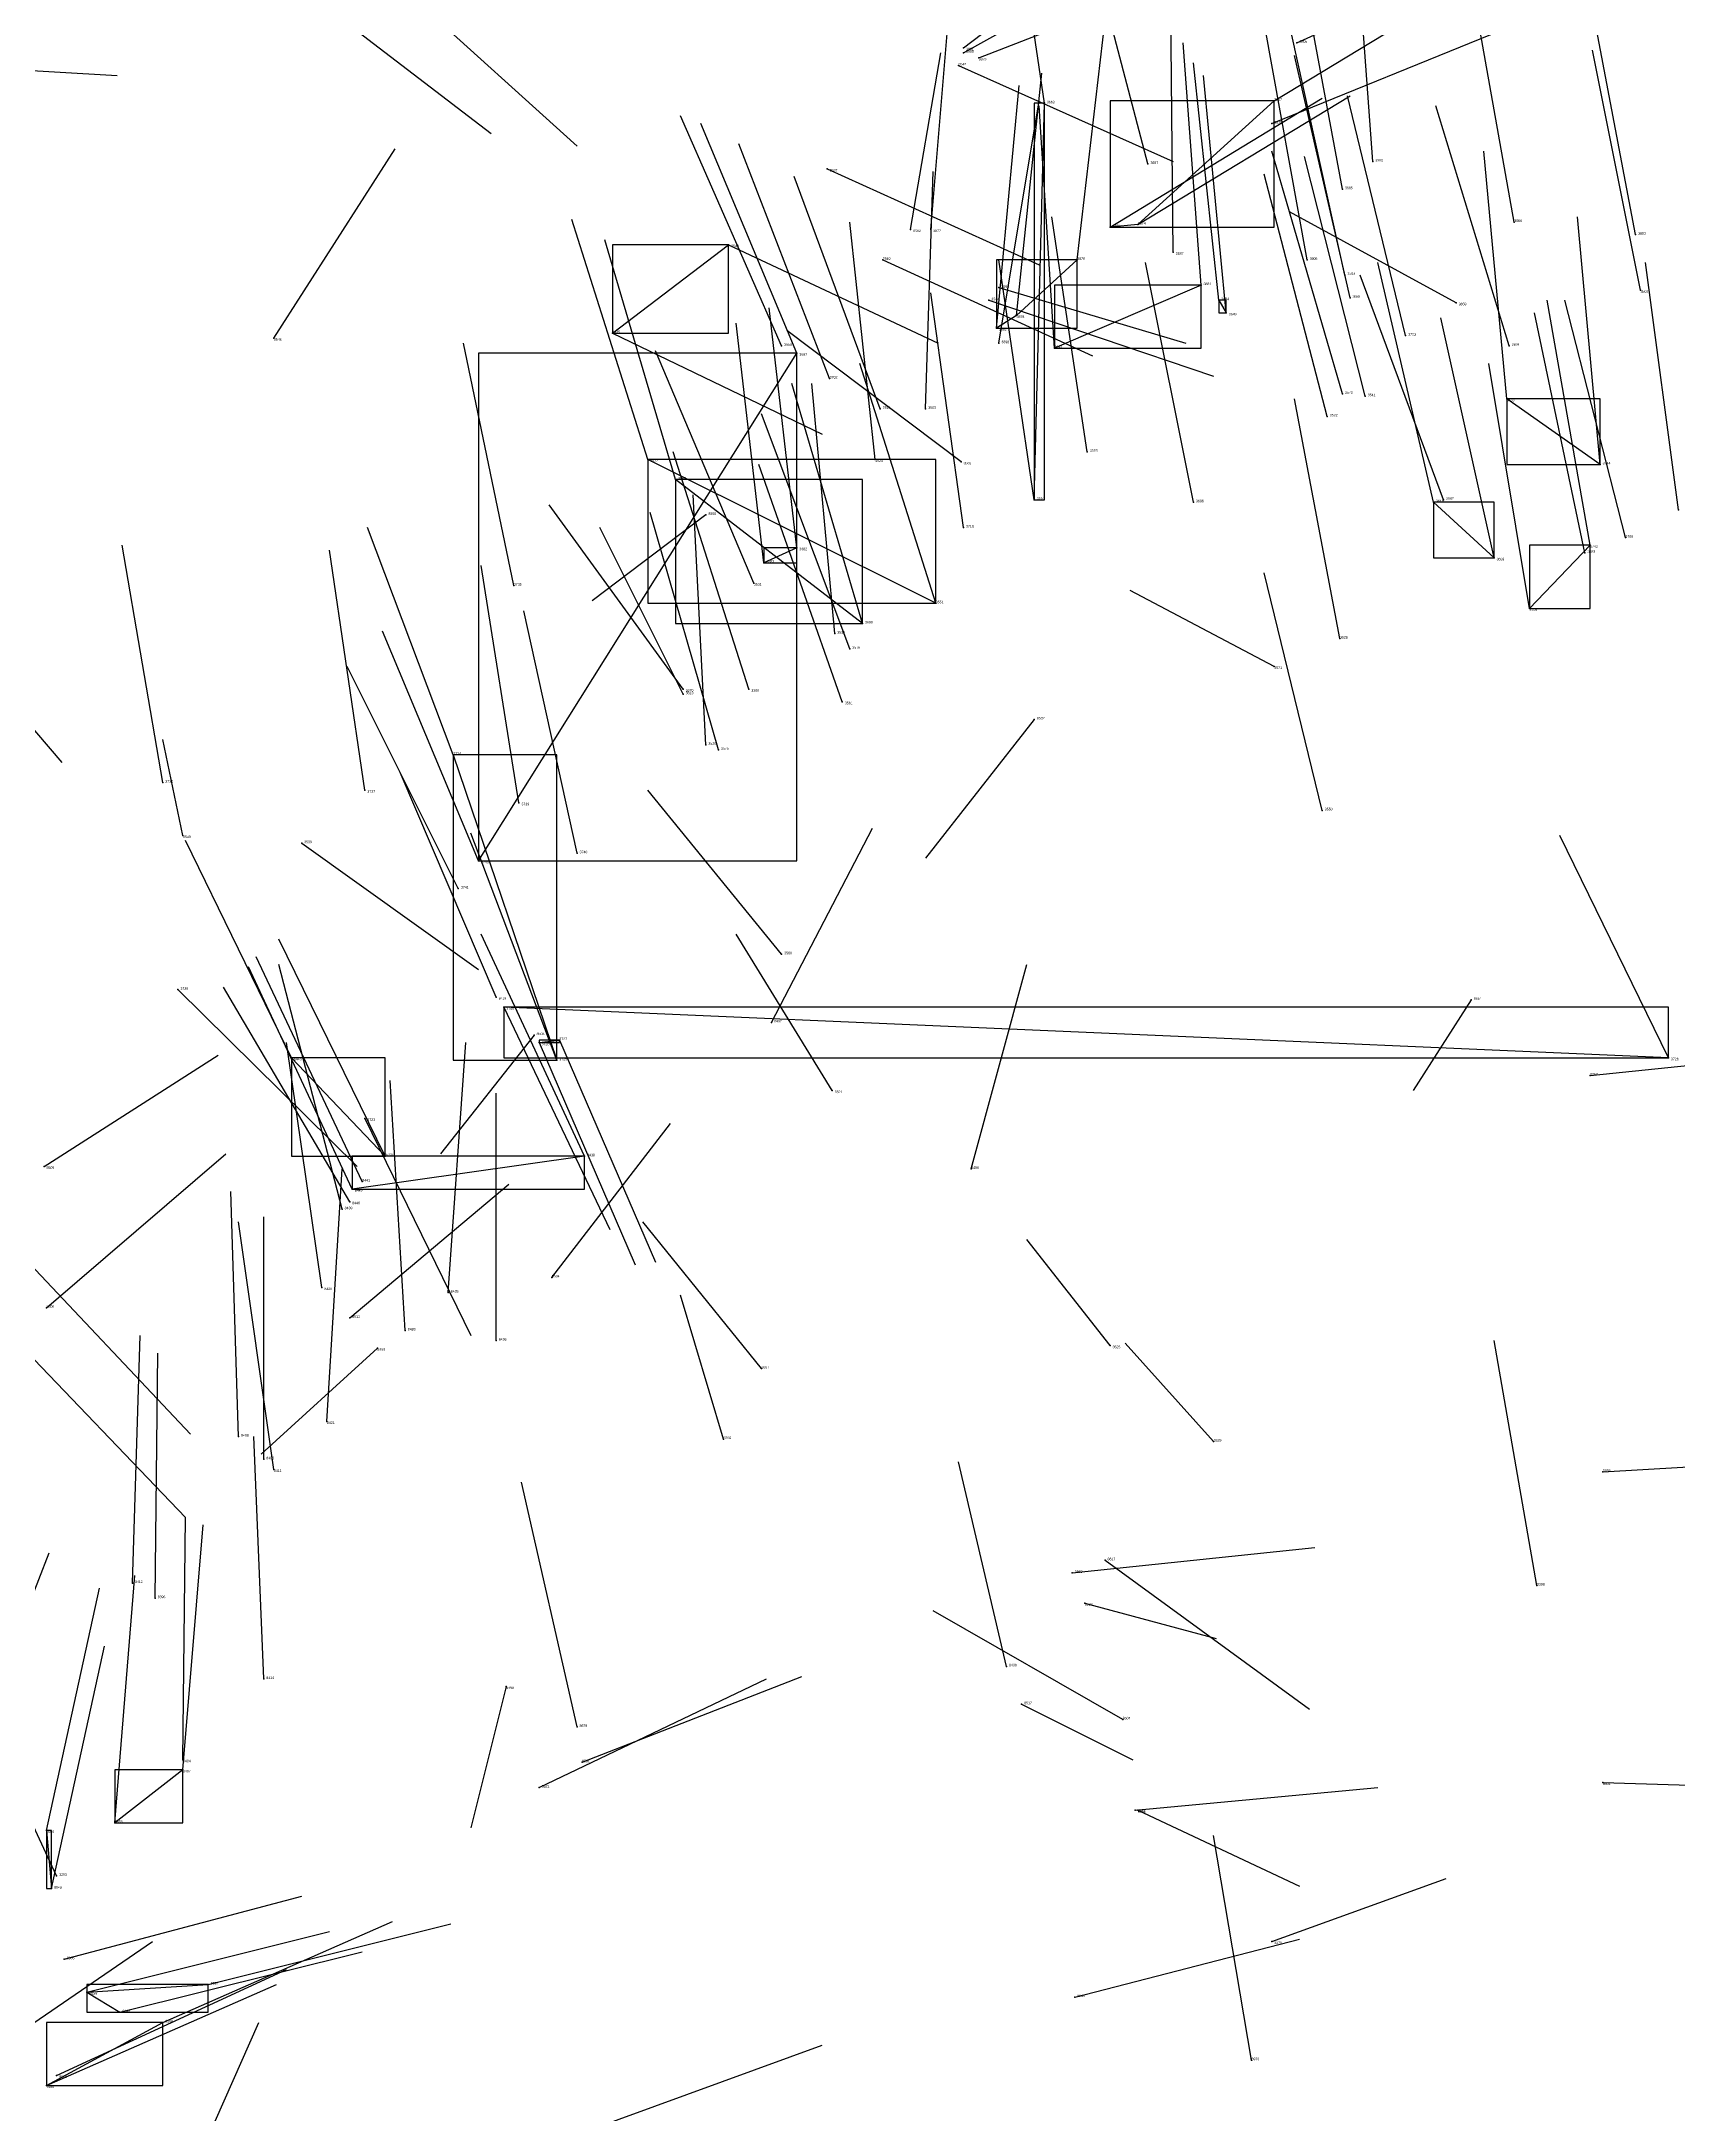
# Model space of a CAD drawing. Extents: x 59.1 to 70.8, y 600.3 to 605.1.
# Drawn here: x 64.321 to 64.969, y 602.573 to 603.394 of the extents above; entities that cross this region are included whole.
import ezdxf

# ---------------------------------------------------------------- set-up
doc = ezdxf.new("R2010")
doc.units = 0
for name, color, linetype in [('Clients', 3, 'CONTINUOUS'), ('Facilities', 3, 'CONTINUOUS'), ('Facilities_lines', 3, 'CONTINUOUS'), ('Min_max_boxes', 1, 'CONTINUOUS'), ('Normals', 1, 'CONTINUOUS'), ('Source_points', 5, 'CONTINUOUS'), ('Text', 3, 'CONTINUOUS')]:
    doc.layers.add(name, color=color, linetype=linetype)

msp = doc.modelspace()

# ---------------------------------------------------------------- linework, layer by layer
at = {"layer": 'Clients', "color": 5}
for p in [(64.809, 603.37, 457.182), (64.718, 603.369, 457.536), (64.593, 603.313, 455.195), (64.744, 603.32, 457.175), (64.731, 603.307, 457.231), (64.699, 603.28, 457.377), (64.79, 603.286, 457.533), (64.722, 603.272, 457.346), (64.62, 603.27, 457.641), (64.901, 603.252, 458.087), (64.561, 603.228, 457.874), (64.572, 603.22, 457.959), (64.896, 603.189, 457.996), (64.934, 603.194, 458.147), (64.607, 603.187, 457.674), (64.504, 603.011, 458.232), (64.526, 602.998, 458.434), (64.525, 602.99, 458.229), (64.457, 602.952, 458.472), (64.444, 602.939, 458.526), (64.35, 602.688, 459.786), (64.325, 602.662, 459.947), (64.387, 602.624, 460.126), (64.352, 602.613, 460.112), (64.369, 602.609, 460.254)]:
    msp.add_point(p, dxfattribs=at)
at = {"layer": 'Facilities', "color": 3}
for p in [(64.686, 603.391, 457.368), (64.686, 603.389, 457.291), (64.692, 603.387, 457.216), (64.818, 603.393, 456.958), (64.684, 603.384, 455.281), (64.808, 603.361, 457.143), (64.759, 603.345, 457.633), (64.848, 603.346, 457.353), (64.632, 603.343, 455.255), (64.836, 603.335, 457.636), (64.755, 603.321, 457.184), (64.904, 603.322, 457.42), (64.665, 603.319, 461.042), (64.673, 603.319, 457.435), (64.952, 603.317, 457.436), (64.654, 603.307, 455.306), (64.769, 603.31, 457.25), (64.822, 603.307, 457.442), (64.7, 603.296, 455.635), (64.78, 603.297, 457.392), (64.837, 603.301, 457.563), (64.696, 603.291, 455.437), (64.787, 603.291, 457.462), (64.839, 603.292, 457.9), (64.881, 603.29, 455.756), (64.954, 603.295, 457.479), (64.707, 603.285, 457.341), (64.413, 603.276, 462.526), (64.547, 603.278, 455.229), (64.614, 603.273, 457.714), (64.7, 603.274, 457.394), (64.861, 603.277, 457.867), (64.902, 603.273, 457.826), (64.633, 603.26, 457.802), (64.653, 603.248, 457.577), (64.671, 603.248, 457.505), (64.836, 603.254, 457.692), (64.845, 603.253, 457.595), (64.83, 603.245, 457.747), (64.735, 603.231, 457.509), (64.651, 603.228, 457.559), (64.685, 603.227, 455.682), (64.938, 603.226, 458.182), (64.584, 603.206, 463.169), (64.714, 603.212, 457.56), (64.777, 603.211, 457.999), (64.872, 603.211, 457.974), (64.876, 603.212, 457.861), (64.969, 603.208, 458.275), (64.686, 603.201, 457.657), (64.948, 603.197, 457.933), (64.62, 603.193, 457.667), (64.932, 603.191, 457.979), (64.508, 603.178, 458.061), (64.603, 603.179, 457.719), (64.675, 603.171, 457.667), (64.91, 603.169, 458.03), (64.635, 603.159, 457.734), (64.646, 603.163, 457.69), (64.835, 603.157, 457.538), (64.641, 603.153, 457.806), (64.809, 603.146, 455.804), (64.575, 603.137, 455.636), (64.575, 603.135, 455.712), (64.601, 603.137, 457.957), (64.638, 603.132, 457.774), (64.714, 603.125, 463.073), (64.584, 603.115, 457.745), (64.484, 603.111, 458.294), (64.589, 603.113, 457.974), (64.369, 603.1, 458.104), (64.449, 603.097, 458.073), (64.51, 603.092, 458.384), (64.828, 603.089, 457.569), (64.377, 603.079, 462.535), (64.424, 603.076, 455.082), (64.494, 603.069, 458.096), (64.533, 603.072, 458.014), (64.486, 603.058, 458.151), (64.614, 603.032, 455.61), (64.375, 603.018, 458.308), (64.501, 603.015, 458.527), (64.887, 603.014, 460.779), (64.516, 603, 463.167), (64.61, 603.005, 462.972), (64.518, 602.997, 458.444), (64.42, 602.991, 458.473), (64.934, 602.984, 456.255), (64.965, 602.991, 458.062), (64.634, 602.978, 455.696), (64.449, 602.967, 458.459), (64.536, 602.952, 458.544), (64.322, 602.948, 462.815), (64.689, 602.947, 462.945), (64.448, 602.942, 458.64), (64.44, 602.931, 458.806), (64.443, 602.934, 458.581), (64.523, 602.904, 462.814), (64.432, 602.9, 459.228), (64.482, 602.898, 458.813), (64.323, 602.892, 461.565), (64.443, 602.888, 462.81), (64.465, 602.883, 458.866), (64.501, 602.879, 458.789), (64.744, 602.877, 455.986), (64.454, 602.876, 463.045), (64.606, 602.868, 455.636), (64.434, 602.847, 459.083), (64.399, 602.841, 459.414), (64.591, 602.84, 456.02), (64.785, 602.839, 455.692), (64.409, 602.832, 459.498), (64.413, 602.828, 459.247), (64.939, 602.827, 456.088), (64.729, 602.787, 457.762), (64.742, 602.792, 461.904), (64.357, 602.783, 459.687), (64.913, 602.782, 459.587), (64.366, 602.777, 459.611), (64.734, 602.775, 462.565), (64.703, 602.75, 458.631), (64.409, 602.745, 459.461), (64.505, 602.742, 463.094), (64.709, 602.735, 462.537), (64.749, 602.729, 462.46), (64.533, 602.726, 460.564), (64.377, 602.713, 459.566), (64.377, 602.709, 459.847), (64.535, 602.712, 462.669), (64.518, 602.702, 462.804), (64.939, 602.704, 462.442), (64.754, 602.693, 461.952), (64.755, 602.693, 462.589), (64.323, 602.685, 459.933), (64.327, 602.667, 455.547), (64.808, 602.641, 457.716), (64.33, 602.634, 460.062), (64.339, 602.621, 460.131), (64.73, 602.619, 461.833), (64.8, 602.594, 458.813), (64.323, 602.584, 460.273), (64.327, 602.588, 460.33)]:
    msp.add_point(p, dxfattribs=at)
at = {"layer": 'Facilities_lines', "color": 3}
for p, q in [((64.755, 603.321, 457.184), (64.809, 603.37, 457.182)), ((64.714, 603.212, 457.56), (64.718, 603.369, 457.536)), ((64.755, 603.321, 457.184), (64.744, 603.32, 457.175)), ((64.547, 603.278, 455.229), (64.593, 603.313, 455.195)), ((64.707, 603.285, 457.341), (64.731, 603.307, 457.231)), ((64.78, 603.297, 457.392), (64.722, 603.272, 457.346)), ((64.787, 603.291, 457.462), (64.79, 603.286, 457.533)), ((64.707, 603.285, 457.341), (64.699, 603.28, 457.377)), ((64.494, 603.069, 458.096), (64.62, 603.27, 457.641)), ((64.938, 603.226, 458.182), (64.901, 603.252, 458.087)), ((64.675, 603.171, 457.667), (64.561, 603.228, 457.874)), ((64.646, 603.163, 457.69), (64.572, 603.22, 457.959)), ((64.872, 603.211, 457.974), (64.896, 603.189, 457.996)), ((64.62, 603.193, 457.667), (64.607, 603.187, 457.674)), ((64.91, 603.169, 458.03), (64.934, 603.194, 458.147)), ((64.484, 603.111, 458.294), (64.525, 602.99, 458.229)), ((64.965, 602.991, 458.062), (64.504, 603.011, 458.232)), ((64.518, 602.997, 458.444), (64.526, 602.998, 458.434)), ((64.42, 602.991, 458.473), (64.457, 602.952, 458.472)), ((64.536, 602.952, 458.544), (64.444, 602.939, 458.526)), ((64.377, 602.709, 459.847), (64.35, 602.688, 459.786)), ((64.323, 602.685, 459.933), (64.325, 602.662, 459.947)), ((64.339, 602.621, 460.131), (64.387, 602.624, 460.126)), ((64.339, 602.621, 460.131), (64.352, 602.613, 460.112)), ((64.323, 602.584, 460.273), (64.369, 602.609, 460.254))]:
    msp.add_line(p, q, dxfattribs=at)
at = {"layer": 'Min_max_boxes', "color": 1}
for p, q in [((64.809, 603.37, 457.175), (64.744, 603.37, 457.175)), ((64.744, 603.37, 457.175), (64.744, 603.32, 457.175)), ((64.809, 603.37, 457.184), (64.744, 603.37, 457.184)), ((64.744, 603.37, 457.184), (64.744, 603.32, 457.184)), ((64.744, 603.37, 457.175), (64.744, 603.37, 457.184)), ((64.809, 603.32, 457.175), (64.809, 603.37, 457.175)), ((64.809, 603.32, 457.184), (64.809, 603.37, 457.184)), ((64.809, 603.37, 457.175), (64.809, 603.37, 457.184)), ((64.718, 603.369, 457.536), (64.714, 603.369, 457.536)), ((64.714, 603.369, 457.536), (64.714, 603.212, 457.536)), ((64.718, 603.369, 457.56), (64.714, 603.369, 457.56)), ((64.714, 603.369, 457.56), (64.714, 603.212, 457.56)), ((64.714, 603.369, 457.536), (64.714, 603.369, 457.56)), ((64.718, 603.212, 457.536), (64.718, 603.369, 457.536)), ((64.718, 603.212, 457.56), (64.718, 603.369, 457.56)), ((64.718, 603.369, 457.536), (64.718, 603.369, 457.56)), ((64.593, 603.313, 455.195), (64.547, 603.313, 455.195)), ((64.547, 603.313, 455.195), (64.547, 603.278, 455.195)), ((64.593, 603.313, 455.229), (64.547, 603.313, 455.229)), ((64.547, 603.313, 455.229), (64.547, 603.278, 455.229)), ((64.547, 603.313, 455.195), (64.547, 603.313, 455.229)), ((64.593, 603.278, 455.195), (64.593, 603.313, 455.195)), ((64.593, 603.278, 455.229), (64.593, 603.313, 455.229)), ((64.593, 603.313, 455.195), (64.593, 603.313, 455.229)), ((64.744, 603.32, 457.175), (64.809, 603.32, 457.175)), ((64.744, 603.32, 457.184), (64.809, 603.32, 457.184)), ((64.744, 603.32, 457.175), (64.744, 603.32, 457.184)), ((64.809, 603.32, 457.175), (64.809, 603.32, 457.184)), ((64.731, 603.307, 457.231), (64.699, 603.307, 457.231)), ((64.699, 603.307, 457.231), (64.699, 603.28, 457.231)), ((64.731, 603.307, 457.377), (64.699, 603.307, 457.377)), ((64.699, 603.307, 457.377), (64.699, 603.28, 457.377)), ((64.699, 603.307, 457.231), (64.699, 603.307, 457.377)), ((64.731, 603.28, 457.231), (64.731, 603.307, 457.231)), ((64.731, 603.28, 457.377), (64.731, 603.307, 457.377)), ((64.731, 603.307, 457.231), (64.731, 603.307, 457.377)), ((64.78, 603.297, 457.346), (64.722, 603.297, 457.346)), ((64.722, 603.297, 457.346), (64.722, 603.272, 457.346)), ((64.78, 603.297, 457.392), (64.722, 603.297, 457.392)), ((64.722, 603.297, 457.392), (64.722, 603.272, 457.392)), ((64.722, 603.297, 457.346), (64.722, 603.297, 457.392)), ((64.78, 603.272, 457.346), (64.78, 603.297, 457.346)), ((64.78, 603.272, 457.392), (64.78, 603.297, 457.392)), ((64.78, 603.297, 457.346), (64.78, 603.297, 457.392)), ((64.79, 603.291, 457.462), (64.787, 603.291, 457.462)), ((64.787, 603.291, 457.462), (64.787, 603.286, 457.462)), ((64.79, 603.291, 457.533), (64.787, 603.291, 457.533)), ((64.787, 603.291, 457.533), (64.787, 603.286, 457.533)), ((64.787, 603.291, 457.462), (64.787, 603.291, 457.533)), ((64.79, 603.286, 457.462), (64.79, 603.291, 457.462)), ((64.79, 603.286, 457.533), (64.79, 603.291, 457.533)), ((64.79, 603.291, 457.462), (64.79, 603.291, 457.533)), ((64.699, 603.28, 457.231), (64.731, 603.28, 457.231)), ((64.699, 603.28, 457.377), (64.731, 603.28, 457.377)), ((64.699, 603.28, 457.231), (64.699, 603.28, 457.377)), ((64.731, 603.28, 457.231), (64.731, 603.28, 457.377)), ((64.787, 603.286, 457.462), (64.79, 603.286, 457.462)), ((64.787, 603.286, 457.533), (64.79, 603.286, 457.533)), ((64.787, 603.286, 457.462), (64.787, 603.286, 457.533)), ((64.79, 603.286, 457.462), (64.79, 603.286, 457.533)), ((64.547, 603.278, 455.195), (64.593, 603.278, 455.195)), ((64.547, 603.278, 455.229), (64.593, 603.278, 455.229)), ((64.547, 603.278, 455.195), (64.547, 603.278, 455.229)), ((64.593, 603.278, 455.195), (64.593, 603.278, 455.229)), ((64.722, 603.272, 457.346), (64.78, 603.272, 457.346)), ((64.722, 603.272, 457.392), (64.78, 603.272, 457.392)), ((64.722, 603.272, 457.346), (64.722, 603.272, 457.392)), ((64.78, 603.272, 457.346), (64.78, 603.272, 457.392)), ((64.62, 603.27, 457.641), (64.494, 603.27, 457.641)), ((64.494, 603.27, 457.641), (64.494, 603.069, 457.641)), ((64.62, 603.27, 458.096), (64.494, 603.27, 458.096)), ((64.494, 603.27, 458.096), (64.494, 603.069, 458.096)), ((64.494, 603.27, 457.641), (64.494, 603.27, 458.096)), ((64.62, 603.069, 457.641), (64.62, 603.27, 457.641)), ((64.62, 603.069, 458.096), (64.62, 603.27, 458.096)), ((64.62, 603.27, 457.641), (64.62, 603.27, 458.096)), ((64.938, 603.252, 458.087), (64.901, 603.252, 458.087)), ((64.901, 603.252, 458.087), (64.901, 603.226, 458.087)), ((64.938, 603.252, 458.182), (64.901, 603.252, 458.182)), ((64.901, 603.252, 458.182), (64.901, 603.226, 458.182)), ((64.901, 603.252, 458.087), (64.901, 603.252, 458.182)), ((64.938, 603.226, 458.087), (64.938, 603.252, 458.087)), ((64.938, 603.226, 458.182), (64.938, 603.252, 458.182)), ((64.938, 603.252, 458.087), (64.938, 603.252, 458.182)), ((64.675, 603.228, 457.667), (64.561, 603.228, 457.667)), ((64.561, 603.228, 457.667), (64.561, 603.171, 457.667)), ((64.675, 603.228, 457.874), (64.561, 603.228, 457.874)), ((64.561, 603.228, 457.874), (64.561, 603.171, 457.874)), ((64.561, 603.228, 457.667), (64.561, 603.228, 457.874)), ((64.675, 603.171, 457.667), (64.675, 603.228, 457.667)), ((64.675, 603.171, 457.874), (64.675, 603.228, 457.874)), ((64.675, 603.228, 457.667), (64.675, 603.228, 457.874)), ((64.901, 603.226, 458.087), (64.938, 603.226, 458.087)), ((64.901, 603.226, 458.182), (64.938, 603.226, 458.182)), ((64.901, 603.226, 458.087), (64.901, 603.226, 458.182)), ((64.938, 603.226, 458.087), (64.938, 603.226, 458.182)), ((64.646, 603.22, 457.69), (64.572, 603.22, 457.69)), ((64.572, 603.22, 457.69), (64.572, 603.163, 457.69)), ((64.646, 603.22, 457.959), (64.572, 603.22, 457.959)), ((64.572, 603.22, 457.959), (64.572, 603.163, 457.959)), ((64.572, 603.22, 457.69), (64.572, 603.22, 457.959)), ((64.646, 603.163, 457.69), (64.646, 603.22, 457.69)), ((64.646, 603.163, 457.959), (64.646, 603.22, 457.959)), ((64.646, 603.22, 457.69), (64.646, 603.22, 457.959)), ((64.714, 603.212, 457.536), (64.718, 603.212, 457.536)), ((64.714, 603.212, 457.56), (64.718, 603.212, 457.56)), ((64.714, 603.212, 457.536), (64.714, 603.212, 457.56)), ((64.718, 603.212, 457.536), (64.718, 603.212, 457.56)), ((64.896, 603.211, 457.974), (64.872, 603.211, 457.974)), ((64.872, 603.211, 457.974), (64.872, 603.189, 457.974)), ((64.896, 603.211, 457.996), (64.872, 603.211, 457.996)), ((64.872, 603.211, 457.996), (64.872, 603.189, 457.996)), ((64.872, 603.211, 457.974), (64.872, 603.211, 457.996)), ((64.896, 603.189, 457.974), (64.896, 603.211, 457.974)), ((64.896, 603.189, 457.996), (64.896, 603.211, 457.996)), ((64.896, 603.211, 457.974), (64.896, 603.211, 457.996)), ((64.62, 603.193, 457.667), (64.607, 603.193, 457.667)), ((64.607, 603.193, 457.667), (64.607, 603.187, 457.667)), ((64.62, 603.193, 457.674), (64.607, 603.193, 457.674)), ((64.607, 603.193, 457.674), (64.607, 603.187, 457.674)), ((64.607, 603.193, 457.667), (64.607, 603.193, 457.674)), ((64.62, 603.187, 457.667), (64.62, 603.193, 457.667)), ((64.62, 603.187, 457.674), (64.62, 603.193, 457.674)), ((64.62, 603.193, 457.667), (64.62, 603.193, 457.674)), ((64.872, 603.189, 457.974), (64.896, 603.189, 457.974)), ((64.872, 603.189, 457.996), (64.896, 603.189, 457.996)), ((64.872, 603.189, 457.974), (64.872, 603.189, 457.996)), ((64.896, 603.189, 457.974), (64.896, 603.189, 457.996)), ((64.934, 603.194, 458.03), (64.91, 603.194, 458.03)), ((64.91, 603.194, 458.03), (64.91, 603.169, 458.03)), ((64.934, 603.194, 458.147), (64.91, 603.194, 458.147)), ((64.91, 603.194, 458.147), (64.91, 603.169, 458.147)), ((64.91, 603.194, 458.03), (64.91, 603.194, 458.147)), ((64.934, 603.169, 458.03), (64.934, 603.194, 458.03)), ((64.934, 603.169, 458.147), (64.934, 603.194, 458.147)), ((64.934, 603.194, 458.03), (64.934, 603.194, 458.147)), ((64.607, 603.187, 457.667), (64.62, 603.187, 457.667)), ((64.607, 603.187, 457.674), (64.62, 603.187, 457.674)), ((64.607, 603.187, 457.667), (64.607, 603.187, 457.674)), ((64.62, 603.187, 457.667), (64.62, 603.187, 457.674)), ((64.561, 603.171, 457.667), (64.675, 603.171, 457.667)), ((64.561, 603.171, 457.874), (64.675, 603.171, 457.874)), ((64.561, 603.171, 457.667), (64.561, 603.171, 457.874)), ((64.675, 603.171, 457.667), (64.675, 603.171, 457.874)), ((64.91, 603.169, 458.03), (64.934, 603.169, 458.03)), ((64.91, 603.169, 458.147), (64.934, 603.169, 458.147)), ((64.91, 603.169, 458.03), (64.91, 603.169, 458.147)), ((64.934, 603.169, 458.03), (64.934, 603.169, 458.147)), ((64.572, 603.163, 457.69), (64.646, 603.163, 457.69)), ((64.572, 603.163, 457.959), (64.646, 603.163, 457.959)), ((64.572, 603.163, 457.69), (64.572, 603.163, 457.959)), ((64.646, 603.163, 457.69), (64.646, 603.163, 457.959)), ((64.525, 603.111, 458.229), (64.484, 603.111, 458.229)), ((64.484, 603.111, 458.229), (64.484, 602.99, 458.229)), ((64.525, 603.111, 458.294), (64.484, 603.111, 458.294)), ((64.484, 603.111, 458.294), (64.484, 602.99, 458.294)), ((64.484, 603.111, 458.229), (64.484, 603.111, 458.294)), ((64.525, 602.99, 458.229), (64.525, 603.111, 458.229)), ((64.525, 602.99, 458.294), (64.525, 603.111, 458.294)), ((64.525, 603.111, 458.229), (64.525, 603.111, 458.294)), ((64.494, 603.069, 457.641), (64.62, 603.069, 457.641)), ((64.494, 603.069, 458.096), (64.62, 603.069, 458.096)), ((64.494, 603.069, 457.641), (64.494, 603.069, 458.096)), ((64.62, 603.069, 457.641), (64.62, 603.069, 458.096)), ((64.965, 603.011, 458.062), (64.504, 603.011, 458.062)), ((64.504, 603.011, 458.062), (64.504, 602.991, 458.062)), ((64.965, 603.011, 458.232), (64.504, 603.011, 458.232)), ((64.504, 603.011, 458.232), (64.504, 602.991, 458.232)), ((64.504, 603.011, 458.062), (64.504, 603.011, 458.232)), ((64.965, 602.991, 458.062), (64.965, 603.011, 458.062)), ((64.965, 602.991, 458.232), (64.965, 603.011, 458.232)), ((64.965, 603.011, 458.062), (64.965, 603.011, 458.232)), ((64.526, 602.998, 458.434), (64.518, 602.998, 458.434)), ((64.518, 602.998, 458.434), (64.518, 602.997, 458.434)), ((64.526, 602.998, 458.444), (64.518, 602.998, 458.444)), ((64.518, 602.998, 458.444), (64.518, 602.997, 458.444)), ((64.518, 602.998, 458.434), (64.518, 602.998, 458.444)), ((64.518, 602.997, 458.434), (64.526, 602.997, 458.434)), ((64.518, 602.997, 458.444), (64.526, 602.997, 458.444)), ((64.518, 602.997, 458.434), (64.518, 602.997, 458.444)), ((64.526, 602.997, 458.434), (64.526, 602.998, 458.434)), ((64.526, 602.997, 458.444), (64.526, 602.998, 458.444)), ((64.526, 602.998, 458.434), (64.526, 602.998, 458.444)), ((64.526, 602.997, 458.434), (64.526, 602.997, 458.444)), ((64.457, 602.991, 458.472), (64.42, 602.991, 458.472)), ((64.42, 602.991, 458.472), (64.42, 602.952, 458.472)), ((64.457, 602.991, 458.473), (64.42, 602.991, 458.473)), ((64.42, 602.991, 458.473), (64.42, 602.952, 458.473)), ((64.42, 602.991, 458.472), (64.42, 602.991, 458.473)), ((64.457, 602.952, 458.472), (64.457, 602.991, 458.472)), ((64.457, 602.952, 458.473), (64.457, 602.991, 458.473)), ((64.457, 602.991, 458.472), (64.457, 602.991, 458.473)), ((64.484, 602.99, 458.229), (64.525, 602.99, 458.229)), ((64.484, 602.99, 458.294), (64.525, 602.99, 458.294)), ((64.484, 602.99, 458.229), (64.484, 602.99, 458.294)), ((64.504, 602.991, 458.062), (64.965, 602.991, 458.062)), ((64.504, 602.991, 458.232), (64.965, 602.991, 458.232)), ((64.504, 602.991, 458.062), (64.504, 602.991, 458.232)), ((64.525, 602.99, 458.229), (64.525, 602.99, 458.294)), ((64.965, 602.991, 458.062), (64.965, 602.991, 458.232)), ((64.42, 602.952, 458.472), (64.457, 602.952, 458.472)), ((64.42, 602.952, 458.473), (64.457, 602.952, 458.473)), ((64.42, 602.952, 458.472), (64.42, 602.952, 458.473)), ((64.536, 602.952, 458.526), (64.444, 602.952, 458.526)), ((64.444, 602.952, 458.526), (64.444, 602.939, 458.526)), ((64.536, 602.952, 458.544), (64.444, 602.952, 458.544)), ((64.444, 602.952, 458.544), (64.444, 602.939, 458.544)), ((64.444, 602.952, 458.526), (64.444, 602.952, 458.544)), ((64.457, 602.952, 458.472), (64.457, 602.952, 458.473)), ((64.536, 602.939, 458.526), (64.536, 602.952, 458.526)), ((64.536, 602.939, 458.544), (64.536, 602.952, 458.544)), ((64.536, 602.952, 458.526), (64.536, 602.952, 458.544)), ((64.444, 602.939, 458.526), (64.536, 602.939, 458.526)), ((64.444, 602.939, 458.544), (64.536, 602.939, 458.544)), ((64.444, 602.939, 458.526), (64.444, 602.939, 458.544)), ((64.536, 602.939, 458.526), (64.536, 602.939, 458.544)), ((64.377, 602.709, 459.786), (64.35, 602.709, 459.786)), ((64.35, 602.709, 459.786), (64.35, 602.688, 459.786)), ((64.377, 602.709, 459.847), (64.35, 602.709, 459.847)), ((64.35, 602.709, 459.847), (64.35, 602.688, 459.847)), ((64.35, 602.709, 459.786), (64.35, 602.709, 459.847)), ((64.377, 602.688, 459.786), (64.377, 602.709, 459.786)), ((64.377, 602.688, 459.847), (64.377, 602.709, 459.847)), ((64.377, 602.709, 459.786), (64.377, 602.709, 459.847)), ((64.35, 602.688, 459.786), (64.377, 602.688, 459.786)), ((64.35, 602.688, 459.847), (64.377, 602.688, 459.847)), ((64.35, 602.688, 459.786), (64.35, 602.688, 459.847)), ((64.377, 602.688, 459.786), (64.377, 602.688, 459.847)), ((64.325, 602.685, 459.933), (64.323, 602.685, 459.933)), ((64.323, 602.685, 459.933), (64.323, 602.662, 459.933)), ((64.325, 602.685, 459.947), (64.323, 602.685, 459.947)), ((64.323, 602.685, 459.947), (64.323, 602.662, 459.947)), ((64.323, 602.685, 459.933), (64.323, 602.685, 459.947)), ((64.325, 602.662, 459.933), (64.325, 602.685, 459.933)), ((64.325, 602.662, 459.947), (64.325, 602.685, 459.947)), ((64.325, 602.685, 459.933), (64.325, 602.685, 459.947)), ((64.323, 602.662, 459.933), (64.325, 602.662, 459.933)), ((64.323, 602.662, 459.947), (64.325, 602.662, 459.947)), ((64.323, 602.662, 459.933), (64.323, 602.662, 459.947)), ((64.325, 602.662, 459.933), (64.325, 602.662, 459.947)), ((64.387, 602.624, 460.112), (64.339, 602.624, 460.112)), ((64.339, 602.624, 460.112), (64.339, 602.613, 460.112)), ((64.387, 602.624, 460.131), (64.339, 602.624, 460.131)), ((64.339, 602.624, 460.131), (64.339, 602.613, 460.131)), ((64.339, 602.624, 460.112), (64.339, 602.624, 460.131)), ((64.387, 602.613, 460.112), (64.387, 602.624, 460.112)), ((64.387, 602.613, 460.131), (64.387, 602.624, 460.131)), ((64.387, 602.624, 460.112), (64.387, 602.624, 460.131)), ((64.369, 602.609, 460.254), (64.323, 602.609, 460.254)), ((64.323, 602.609, 460.254), (64.323, 602.584, 460.254)), ((64.369, 602.609, 460.273), (64.323, 602.609, 460.273)), ((64.323, 602.609, 460.273), (64.323, 602.584, 460.273)), ((64.323, 602.609, 460.254), (64.323, 602.609, 460.273)), ((64.339, 602.613, 460.112), (64.387, 602.613, 460.112)), ((64.339, 602.613, 460.131), (64.387, 602.613, 460.131)), ((64.339, 602.613, 460.112), (64.339, 602.613, 460.131)), ((64.369, 602.584, 460.254), (64.369, 602.609, 460.254)), ((64.369, 602.584, 460.273), (64.369, 602.609, 460.273)), ((64.369, 602.609, 460.254), (64.369, 602.609, 460.273)), ((64.387, 602.613, 460.112), (64.387, 602.613, 460.131)), ((64.323, 602.584, 460.254), (64.369, 602.584, 460.254)), ((64.323, 602.584, 460.273), (64.369, 602.584, 460.273)), ((64.323, 602.584, 460.254), (64.323, 602.584, 460.273)), ((64.369, 602.584, 460.254), (64.369, 602.584, 460.273))]:
    msp.add_line(p, q, dxfattribs=at)
at = {"layer": 'Normals', "color": 1}
for p, q in [((64.718, 603.369, 457.536), (64.704, 603.464, 457.562)), ((64.686, 603.391, 457.368), (64.761, 603.448, 457.401)), ((64.686, 603.389, 457.291), (64.77, 603.436, 457.32)), ((64.759, 603.345, 457.633), (64.734, 603.44, 457.65)), ((64.848, 603.346, 457.353), (64.841, 603.443, 457.375)), ((64.836, 603.335, 457.636), (64.818, 603.432, 457.65)), ((64.818, 603.393, 456.958), (64.904, 603.432, 456.99)), ((64.692, 603.387, 457.216), (64.782, 603.422, 457.241)), ((64.809, 603.37, 457.182), (64.893, 603.421, 457.2)), ((64.673, 603.319, 457.435), (64.681, 603.415, 457.46)), ((64.904, 603.322, 457.42), (64.887, 603.417, 457.446)), ((64.952, 603.317, 457.436), (64.934, 603.412, 457.463)), ((64.435, 603.406, 454.884), (64.499, 603.357, 454.824)), ((64.469, 603.41, 454.849), (64.533, 603.352, 454.798)), ((64.769, 603.31, 457.25), (64.768, 603.406, 457.276)), ((64.731, 603.307, 457.231), (64.742, 603.402, 457.259)), ((64.822, 603.307, 457.442), (64.805, 603.401, 457.471)), ((64.808, 603.361, 457.143), (64.899, 603.398, 457.163)), ((64.837, 603.301, 457.563), (64.816, 603.396, 457.586)), ((64.665, 603.319, 461.042), (64.677, 603.389, 461.113)), ((64.78, 603.297, 457.392), (64.773, 603.393, 457.419)), ((64.839, 603.292, 457.9), (64.817, 603.388, 457.918)), ((64.954, 603.295, 457.479), (64.935, 603.39, 457.503)), ((64.266, 603.385, 459.004), (64.351, 603.38, 459.056)), ((64.684, 603.384, 455.281), (64.769, 603.346, 455.245)), ((64.707, 603.285, 457.341), (64.717, 603.381, 457.369)), ((64.787, 603.291, 457.462), (64.777, 603.385, 457.494)), ((64.79, 603.286, 457.533), (64.781, 603.38, 457.565)), ((64.699, 603.28, 457.377), (64.708, 603.376, 457.404)), ((64.7, 603.274, 457.394), (64.716, 603.37, 457.417)), ((64.744, 603.32, 457.175), (64.828, 603.371, 457.193)), ((64.755, 603.321, 457.184), (64.839, 603.372, 457.202)), ((64.861, 603.277, 457.867), (64.838, 603.372, 457.886)), ((64.614, 603.273, 457.714), (64.574, 603.364, 457.727)), ((64.722, 603.272, 457.346), (64.716, 603.368, 457.373)), ((64.902, 603.273, 457.826), (64.873, 603.368, 457.839)), ((64.62, 603.27, 457.641), (64.582, 603.361, 457.659)), ((64.633, 603.26, 457.802), (64.597, 603.353, 457.814)), ((64.413, 603.276, 462.526), (64.461, 603.351, 462.571)), ((64.836, 603.254, 457.692), (64.808, 603.35, 457.698)), ((64.845, 603.253, 457.595), (64.821, 603.348, 457.616)), ((64.901, 603.252, 458.087), (64.892, 603.35, 458.104)), ((64.653, 603.248, 457.577), (64.619, 603.34, 457.597)), ((64.632, 603.343, 455.255), (64.716, 603.305, 455.216)), ((64.671, 603.248, 457.505), (64.674, 603.342, 457.54)), ((64.83, 603.245, 457.747), (64.805, 603.341, 457.756)), ((64.561, 603.228, 457.874), (64.531, 603.323, 457.885)), ((64.651, 603.228, 457.559), (64.641, 603.322, 457.592)), ((64.735, 603.231, 457.509), (64.721, 603.324, 457.542)), ((64.881, 603.29, 455.756), (64.815, 603.326, 455.822)), ((64.938, 603.226, 458.182), (64.929, 603.324, 458.198)), ((64.572, 603.22, 457.959), (64.544, 603.315, 457.973)), ((64.593, 603.313, 455.195), (64.676, 603.274, 455.155)), ((64.654, 603.307, 455.306), (64.737, 603.269, 455.265)), ((64.714, 603.212, 457.56), (64.7, 603.307, 457.587)), ((64.777, 603.211, 457.999), (64.758, 603.306, 458.022)), ((64.872, 603.211, 457.974), (64.85, 603.306, 457.995)), ((64.969, 603.208, 458.275), (64.956, 603.306, 458.292)), ((64.7, 603.296, 455.635), (64.774, 603.274, 455.571)), ((64.876, 603.212, 457.861), (64.843, 603.301, 457.893)), ((64.62, 603.193, 457.667), (64.609, 603.288, 457.696)), ((64.686, 603.201, 457.657), (64.673, 603.294, 457.692)), ((64.696, 603.291, 455.437), (64.785, 603.261, 455.402)), ((64.934, 603.194, 458.147), (64.917, 603.291, 458.167)), ((64.948, 603.197, 457.933), (64.924, 603.291, 457.955)), ((64.607, 603.187, 457.674), (64.596, 603.282, 457.703)), ((64.896, 603.189, 457.996), (64.875, 603.284, 458.017)), ((64.932, 603.191, 457.979), (64.912, 603.286, 458.002)), ((64.508, 603.178, 458.061), (64.488, 603.274, 458.081)), ((64.547, 603.278, 455.229), (64.63, 603.238, 455.189)), ((64.603, 603.179, 457.719), (64.564, 603.271, 457.727)), ((64.685, 603.227, 455.682), (64.616, 603.279, 455.732)), ((64.675, 603.171, 457.667), (64.645, 603.266, 457.678)), ((64.91, 603.169, 458.03), (64.894, 603.266, 458.05)), ((64.646, 603.163, 457.69), (64.618, 603.258, 457.704)), ((64.635, 603.159, 457.734), (64.626, 603.258, 457.747)), ((64.835, 603.157, 457.538), (64.817, 603.252, 457.563)), ((64.641, 603.153, 457.806), (64.606, 603.246, 457.817)), ((64.601, 603.137, 457.957), (64.571, 603.231, 457.974)), ((64.638, 603.132, 457.774), (64.605, 603.226, 457.783)), ((64.584, 603.115, 457.745), (64.579, 603.214, 457.759)), ((64.575, 603.137, 455.636), (64.522, 603.21, 455.68)), ((64.584, 603.206, 463.169), (64.539, 603.172, 463.251)), ((64.589, 603.113, 457.974), (64.562, 603.207, 457.994)), ((64.484, 603.111, 458.294), (64.45, 603.201, 458.321)), ((64.575, 603.135, 455.712), (64.542, 603.201, 455.779)), ((64.369, 603.1, 458.104), (64.353, 603.194, 458.133)), ((64.449, 603.097, 458.073), (64.435, 603.192, 458.101)), ((64.51, 603.092, 458.384), (64.495, 603.186, 458.416)), ((64.828, 603.089, 457.569), (64.805, 603.183, 457.593)), ((64.809, 603.146, 455.804), (64.752, 603.176, 455.881)), ((64.533, 603.072, 458.014), (64.512, 603.168, 458.031)), ((64.281, 603.164, 455.134), (64.329, 603.108, 455.066)), ((64.494, 603.069, 458.096), (64.456, 603.16, 458.113)), ((64.486, 603.058, 458.151), (64.442, 603.146, 458.169)), ((64.714, 603.125, 463.073), (64.671, 603.07, 463.144)), ((64.377, 603.079, 462.535), (64.369, 603.117, 462.627)), ((64.501, 603.015, 458.527), (64.463, 603.104, 458.554)), ((64.614, 603.032, 455.61), (64.561, 603.097, 455.664)), ((64.61, 603.005, 462.972), (64.65, 603.082, 462.922)), ((64.42, 602.991, 458.473), (64.378, 603.077, 458.502)), ((64.424, 603.076, 455.082), (64.494, 603.026, 455.032)), ((64.525, 602.99, 458.229), (64.491, 603.08, 458.256)), ((64.965, 602.991, 458.062), (64.922, 603.079, 458.083)), ((64.457, 602.952, 458.472), (64.415, 603.038, 458.501)), ((64.536, 602.952, 458.544), (64.495, 603.04, 458.57)), ((64.634, 602.978, 455.696), (64.596, 603.04, 455.765)), ((64.444, 602.939, 458.526), (64.403, 603.027, 458.552)), ((64.448, 602.942, 458.64), (64.406, 603.031, 458.659)), ((64.44, 602.931, 458.806), (64.415, 603.028, 458.81)), ((64.689, 602.947, 462.945), (64.711, 603.028, 462.89)), ((64.375, 603.018, 458.308), (64.446, 602.948, 458.296)), ((64.443, 602.934, 458.581), (64.393, 603.019, 458.595)), ((64.504, 603.011, 458.232), (64.546, 602.923, 458.21)), ((64.887, 603.014, 460.779), (64.864, 602.978, 460.87)), ((64.516, 603, 463.167), (64.479, 602.953, 463.247)), ((64.322, 602.948, 462.815), (64.391, 602.992, 462.757)), ((64.432, 602.9, 459.228), (64.418, 602.997, 459.248)), ((64.482, 602.898, 458.813), (64.489, 602.997, 458.824)), ((64.518, 602.997, 458.444), (64.556, 602.909, 458.415)), ((64.526, 602.998, 458.434), (64.564, 602.91, 458.405)), ((64.934, 602.984, 456.255), (65.011, 602.992, 456.191)), ((64.465, 602.883, 458.866), (64.459, 602.982, 458.875)), ((64.501, 602.879, 458.789), (64.501, 602.977, 458.807)), ((64.449, 602.967, 458.459), (64.491, 602.881, 458.429)), ((64.523, 602.904, 462.814), (64.57, 602.965, 462.75)), ((64.323, 602.892, 461.565), (64.394, 602.953, 461.529)), ((64.434, 602.847, 459.083), (64.44, 602.947, 459.081)), ((64.399, 602.841, 459.414), (64.396, 602.938, 459.437)), ((64.443, 602.888, 462.81), (64.506, 602.941, 462.754)), ((64.413, 602.828, 459.247), (64.399, 602.926, 459.259)), ((64.409, 602.832, 459.498), (64.409, 602.928, 459.526)), ((64.606, 602.868, 455.636), (64.559, 602.926, 455.703)), ((64.744, 602.877, 455.986), (64.711, 602.919, 456.07)), ((64.312, 602.914, 458.403), (64.38, 602.842, 458.388)), ((64.591, 602.84, 456.02), (64.574, 602.897, 456.101)), ((64.309, 602.881, 458.287), (64.378, 602.809, 458.276)), ((64.357, 602.783, 459.687), (64.36, 602.881, 459.709)), ((64.785, 602.839, 455.692), (64.75, 602.878, 455.777)), ((64.913, 602.782, 459.587), (64.896, 602.879, 459.602)), ((64.366, 602.777, 459.611), (64.367, 602.874, 459.636)), ((64.454, 602.876, 463.045), (64.408, 602.834, 463.123)), ((64.409, 602.745, 459.461), (64.405, 602.841, 459.489)), ((64.703, 602.75, 458.631), (64.684, 602.831, 458.687)), ((64.939, 602.827, 456.088), (65.008, 602.831, 456.016)), ((64.533, 602.726, 460.564), (64.511, 602.823, 460.571)), ((64.377, 602.713, 459.566), (64.378, 602.809, 459.594)), ((64.377, 602.709, 459.847), (64.385, 602.806, 459.868)), ((64.288, 602.702, 460.001), (64.324, 602.795, 460.012)), ((64.729, 602.787, 457.762), (64.825, 602.797, 457.735)), ((64.742, 602.792, 461.904), (64.823, 602.733, 461.907)), ((64.323, 602.685, 459.933), (64.344, 602.781, 459.951)), ((64.35, 602.688, 459.786), (64.358, 602.786, 459.807)), ((64.749, 602.729, 462.46), (64.674, 602.772, 462.409)), ((64.734, 602.775, 462.565), (64.786, 602.761, 462.649)), ((64.325, 602.662, 459.947), (64.346, 602.758, 459.965)), ((64.535, 602.712, 462.669), (64.622, 602.746, 462.705)), ((64.327, 602.667, 455.547), (64.294, 602.738, 455.609)), ((64.505, 602.742, 463.094), (64.491, 602.686, 463.176)), ((64.518, 602.702, 462.804), (64.608, 602.745, 462.81)), ((64.709, 602.735, 462.537), (64.753, 602.713, 462.624)), ((64.754, 602.693, 461.952), (64.85, 602.702, 461.926)), ((64.939, 602.704, 462.442), (65.039, 602.701, 462.439)), ((64.755, 602.693, 462.589), (64.819, 602.663, 462.66)), ((64.8, 602.594, 458.813), (64.785, 602.683, 458.856)), ((64.808, 602.641, 457.716), (64.877, 602.666, 457.784)), ((64.33, 602.634, 460.062), (64.424, 602.659, 460.083)), ((64.369, 602.609, 460.254), (64.46, 602.649, 460.263)), ((64.387, 602.624, 460.126), (64.483, 602.648, 460.138)), ((64.283, 602.585, 460.295), (64.365, 602.641, 460.305)), ((64.339, 602.621, 460.131), (64.435, 602.645, 460.143)), ((64.73, 602.619, 461.833), (64.819, 602.642, 461.794)), ((64.352, 602.613, 460.112), (64.448, 602.637, 460.124)), ((64.323, 602.584, 460.273), (64.414, 602.624, 460.282)), ((64.327, 602.588, 460.33), (64.418, 602.63, 460.334)), ((64.369, 602.523, 460.762), (64.407, 602.609, 460.795)), ((64.537, 602.566, 462.766), (64.63, 602.6, 462.782))]:
    msp.add_line(p, q, dxfattribs=at)
at = {"layer": 'Source_points', "color": 5}
for p in [(64.686, 603.391, 457.368), (64.686, 603.389, 457.291), (64.692, 603.387, 457.216), (64.818, 603.393, 456.958), (64.684, 603.384, 455.281), (64.809, 603.37, 457.182), (64.718, 603.369, 457.536), (64.808, 603.361, 457.143), (64.759, 603.345, 457.633), (64.848, 603.346, 457.353), (64.632, 603.343, 455.255), (64.836, 603.335, 457.636), (64.755, 603.321, 457.184), (64.904, 603.322, 457.42), (64.593, 603.313, 455.195), (64.665, 603.319, 461.042), (64.673, 603.319, 457.435), (64.744, 603.32, 457.175), (64.952, 603.317, 457.436), (64.654, 603.307, 455.306), (64.731, 603.307, 457.231), (64.769, 603.31, 457.25), (64.822, 603.307, 457.442), (64.7, 603.296, 455.635), (64.78, 603.297, 457.392), (64.837, 603.301, 457.563), (64.696, 603.291, 455.437), (64.787, 603.291, 457.462), (64.839, 603.292, 457.9), (64.881, 603.29, 455.756), (64.954, 603.295, 457.479), (64.699, 603.28, 457.377), (64.707, 603.285, 457.341), (64.79, 603.286, 457.533), (64.413, 603.276, 462.526), (64.547, 603.278, 455.229), (64.614, 603.273, 457.714), (64.7, 603.274, 457.394), (64.722, 603.272, 457.346), (64.861, 603.277, 457.867), (64.902, 603.273, 457.826), (64.62, 603.27, 457.641), (64.633, 603.26, 457.802), (64.653, 603.248, 457.577), (64.671, 603.248, 457.505), (64.836, 603.254, 457.692), (64.845, 603.253, 457.595), (64.901, 603.252, 458.087), (64.83, 603.245, 457.747), (64.735, 603.231, 457.509), (64.561, 603.228, 457.874), (64.651, 603.228, 457.559), (64.685, 603.227, 455.682), (64.938, 603.226, 458.182), (64.572, 603.22, 457.959), (64.584, 603.206, 463.169), (64.714, 603.212, 457.56), (64.777, 603.211, 457.999), (64.872, 603.211, 457.974), (64.876, 603.212, 457.861), (64.969, 603.208, 458.275), (64.686, 603.201, 457.657), (64.948, 603.197, 457.933), (64.62, 603.193, 457.667), (64.896, 603.189, 457.996), (64.932, 603.191, 457.979), (64.934, 603.194, 458.147), (64.607, 603.187, 457.674), (64.508, 603.178, 458.061), (64.603, 603.179, 457.719), (64.675, 603.171, 457.667), (64.91, 603.169, 458.03), (64.635, 603.159, 457.734), (64.646, 603.163, 457.69), (64.835, 603.157, 457.538), (64.641, 603.153, 457.806), (64.809, 603.146, 455.804), (64.575, 603.137, 455.636), (64.575, 603.135, 455.712), (64.601, 603.137, 457.957), (64.638, 603.132, 457.774), (64.714, 603.125, 463.073), (64.584, 603.115, 457.745), (64.484, 603.111, 458.294), (64.589, 603.113, 457.974), (64.369, 603.1, 458.104), (64.449, 603.097, 458.073), (64.51, 603.092, 458.384), (64.828, 603.089, 457.569), (64.377, 603.079, 462.535), (64.424, 603.076, 455.082), (64.494, 603.069, 458.096), (64.533, 603.072, 458.014), (64.486, 603.058, 458.151), (64.614, 603.032, 455.61), (64.375, 603.018, 458.308), (64.501, 603.015, 458.527), (64.504, 603.011, 458.232), (64.887, 603.014, 460.779), (64.516, 603, 463.167), (64.61, 603.005, 462.972), (64.518, 602.997, 458.444), (64.526, 602.998, 458.434), (64.42, 602.991, 458.473), (64.525, 602.99, 458.229), (64.934, 602.984, 456.255), (64.965, 602.991, 458.062), (64.634, 602.978, 455.696), (64.449, 602.967, 458.459), (64.457, 602.952, 458.472), (64.536, 602.952, 458.544), (64.322, 602.948, 462.815), (64.689, 602.947, 462.945), (64.444, 602.939, 458.526), (64.448, 602.942, 458.64), (64.44, 602.931, 458.806), (64.443, 602.934, 458.581), (64.523, 602.904, 462.814), (64.432, 602.9, 459.228), (64.482, 602.898, 458.813), (64.323, 602.892, 461.565), (64.443, 602.888, 462.81), (64.465, 602.883, 458.866), (64.501, 602.879, 458.789), (64.744, 602.877, 455.986), (64.454, 602.876, 463.045), (64.606, 602.868, 455.636), (64.434, 602.847, 459.083), (64.399, 602.841, 459.414), (64.591, 602.84, 456.02), (64.785, 602.839, 455.692), (64.409, 602.832, 459.498), (64.413, 602.828, 459.247), (64.939, 602.827, 456.088), (64.729, 602.787, 457.762), (64.742, 602.792, 461.904), (64.357, 602.783, 459.687), (64.913, 602.782, 459.587), (64.366, 602.777, 459.611), (64.734, 602.775, 462.565), (64.703, 602.75, 458.631), (64.409, 602.745, 459.461), (64.505, 602.742, 463.094), (64.709, 602.735, 462.537), (64.749, 602.729, 462.46), (64.533, 602.726, 460.564), (64.377, 602.713, 459.566), (64.377, 602.709, 459.847), (64.535, 602.712, 462.669), (64.518, 602.702, 462.804), (64.939, 602.704, 462.442), (64.35, 602.688, 459.786), (64.754, 602.693, 461.952), (64.755, 602.693, 462.589), (64.323, 602.685, 459.933), (64.327, 602.667, 455.547), (64.325, 602.662, 459.947), (64.808, 602.641, 457.716), (64.33, 602.634, 460.062), (64.387, 602.624, 460.126), (64.339, 602.621, 460.131), (64.73, 602.619, 461.833), (64.352, 602.613, 460.112), (64.369, 602.609, 460.254), (64.8, 602.594, 458.813), (64.323, 602.584, 460.273), (64.327, 602.588, 460.33)]:
    msp.add_point(p, dxfattribs=at)

# ---------------------------------------------------------------- texts
at = {"layer": 'Text', "color": 3}
for s, p in [('3805', (64.819, 603.393, 456.958)), ('3891', (64.687, 603.39, 457.368)), ('3900', (64.687, 603.389, 457.291)), ('3873', (64.692, 603.386, 457.216)), ('3542', (64.684, 603.384, 455.281)), ('3663', (64.719, 603.369, 457.536)), ('3867', (64.809, 603.37, 457.182)), ('3879', (64.809, 603.361, 457.143)), ('3657', (64.76, 603.345, 457.633)), ('3902', (64.849, 603.346, 457.353)), ('3537', (64.633, 603.342, 455.255)), ('3685', (64.837, 603.335, 457.636)), ('3868', (64.745, 603.32, 457.175)), ('3874', (64.755, 603.321, 457.184)), ('3886', (64.904, 603.322, 457.42)), ('3549', (64.594, 603.312, 455.195)), ('8592', (64.666, 603.318, 461.042)), ('3877', (64.674, 603.318, 457.435)), ('3883', (64.953, 603.317, 457.436)), ('3540', (64.654, 603.307, 455.306)), ('3876', (64.731, 603.307, 457.231)), ('3887', (64.77, 603.309, 457.25)), ('3906', (64.823, 603.307, 457.442)), ('3568', (64.701, 603.296, 455.635)), ('3881', (64.781, 603.297, 457.392)), ('3764', (64.838, 603.301, 457.563)), ('3544', (64.697, 603.291, 455.437)), ('3884', (64.788, 603.291, 457.462)), ('3688', (64.84, 603.292, 457.9)), ('3659', (64.882, 603.289, 455.756)), ('3502', (64.954, 603.294, 457.479)), ('3535', (64.547, 603.278, 455.229)), ('3882', (64.7, 603.279, 457.377)), ('3878', (64.707, 603.284, 457.341)), ('3649', (64.791, 603.285, 457.533)), ('8546', (64.413, 603.275, 462.526)), ('3658', (64.615, 603.273, 457.714)), ('3898', (64.701, 603.274, 457.394)), ('3892', (64.722, 603.272, 457.346)), ('3703', (64.862, 603.277, 457.867)), ('3694', (64.903, 603.273, 457.826)), ('3697', (64.621, 603.269, 457.641)), ('3702', (64.633, 603.26, 457.802)), ('3572', (64.837, 603.254, 457.692)), ('3514', (64.654, 603.248, 457.577)), ('3503', (64.672, 603.248, 457.505)), ('3541', (64.846, 603.253, 457.595)), ('3733', (64.901, 603.251, 458.087)), ('3532', (64.831, 603.245, 457.747)), ('3523', (64.736, 603.231, 457.509)), ('3577', (64.562, 603.227, 457.874)), ('3524', (64.651, 603.227, 457.559)), ('3565', (64.686, 603.226, 455.682)), ('3744', (64.939, 603.226, 458.182)), ('3695', (64.573, 603.22, 457.959)), ('8500', (64.585, 603.206, 463.169)), ('3510', (64.715, 603.212, 457.56)), ('3696', (64.778, 603.211, 457.999)), ('3618', (64.873, 603.211, 457.974)), ('3687', (64.877, 603.212, 457.861)), ('3710', (64.687, 603.201, 457.657)), ('3706', (64.948, 603.197, 457.933)), ('3682', (64.621, 603.192, 457.667)), ('3693', (64.897, 603.188, 457.996)), ('3689', (64.933, 603.191, 457.979)), ('3742', (64.934, 603.193, 458.147)), ('3582', (64.608, 603.187, 457.674)), ('3735', (64.508, 603.178, 458.061)), ('3531', (64.603, 603.178, 457.719)), ('3551', (64.675, 603.171, 457.667)), ('3746', (64.91, 603.168, 458.03)), ('3536', (64.636, 603.159, 457.734)), ('3699', (64.647, 603.163, 457.69)), ('3528', (64.835, 603.157, 457.538)), ('3576', (64.642, 603.153, 457.806)), ('3571', (64.809, 603.145, 455.804)), ('3570', (64.576, 603.136, 455.636)), ('3613', (64.576, 603.135, 455.712)), ('3580', (64.602, 603.136, 457.957)), ('3561', (64.639, 603.131, 457.774)), ('8502', (64.715, 603.125, 463.073)), ('3520', (64.585, 603.115, 457.745)), ('3734', (64.484, 603.111, 458.294)), ('3575', (64.59, 603.113, 457.974)), ('3732', (64.37, 603.1, 458.104)), ('3737', (64.45, 603.096, 458.073)), ('3739', (64.511, 603.091, 458.384)), ('3550', (64.829, 603.089, 457.569)), ('8549', (64.377, 603.078, 462.535)), ('3539', (64.425, 603.076, 455.082)), ('3749', (64.495, 603.068, 458.096)), ('3740', (64.534, 603.072, 458.014)), ('3741', (64.487, 603.058, 458.151)), ('3566', (64.615, 603.032, 455.61)), ('3736', (64.376, 603.018, 458.308)), ('8424', (64.502, 603.014, 458.527)), ('3748', (64.505, 603.01, 458.232)), ('8654', (64.888, 603.014, 460.779)), ('8503', (64.517, 603, 463.167)), ('8497', (64.611, 603.005, 462.972)), ('3728', (64.519, 602.996, 458.444)), ('3727', (64.526, 602.998, 458.434)), ('8445', (64.421, 602.99, 458.473)), ('3725', (64.526, 602.99, 458.229)), ('3767', (64.934, 602.984, 456.255)), ('3726', (64.966, 602.99, 458.062)), ('3521', (64.635, 602.977, 455.696)), ('3723', (64.45, 602.966, 458.459)), ('8450', (64.457, 602.952, 458.472)), ('8438', (64.537, 602.952, 458.544)), ('8505', (64.323, 602.947, 462.815)), ('8441', (64.448, 602.942, 458.64)), ('8496', (64.689, 602.947, 462.945)), ('8449', (64.445, 602.938, 458.526)), ('8439', (64.441, 602.931, 458.806)), ('8446', (64.444, 602.933, 458.581)), ('8534', (64.523, 602.904, 462.814)), ('8420', (64.433, 602.899, 459.228)), ('8435', (64.483, 602.898, 458.813)), ('8606', (64.323, 602.892, 461.565)), ('8510', (64.444, 602.888, 462.81)), ('8428', (64.466, 602.883, 458.866)), ('8436', (64.502, 602.879, 458.789)), ('3525', (64.745, 602.876, 455.986)), ('8499', (64.454, 602.875, 463.045)), ('3557', (64.606, 602.868, 455.636)), ('8421', (64.434, 602.846, 459.083)), ('8408', (64.4, 602.841, 459.414)), ('3765', (64.591, 602.84, 456.02)), ('3529', (64.785, 602.839, 455.692)), ('8406', (64.41, 602.832, 459.498)), ('8411', (64.413, 602.827, 459.247)), ('3768', (64.939, 602.827, 456.088)), ('3860', (64.73, 602.787, 457.762)), ('8617', (64.743, 602.792, 461.904)), ('8412', (64.358, 602.783, 459.687)), ('8398', (64.913, 602.782, 459.587)), ('8396', (64.367, 602.777, 459.611)), ('8523', (64.734, 602.774, 462.565)), ('8414', (64.41, 602.745, 459.461)), ('8430', (64.704, 602.75, 458.631)), ('8498', (64.505, 602.741, 463.094)), ('8517', (64.71, 602.735, 462.537)), ('8504', (64.749, 602.729, 462.46)), ('8678', (64.534, 602.726, 460.564)), ('8404', (64.377, 602.712, 459.566)), ('8531', (64.535, 602.712, 462.669)), ('8407', (64.377, 602.708, 459.847)), ('8521', (64.519, 602.702, 462.804)), ('8501', (64.939, 602.703, 462.442)), ('8953', (64.35, 602.688, 459.786)), ('8841', (64.755, 602.692, 461.952)), ('9096', (64.755, 602.692, 462.589)), ('8949', (64.323, 602.684, 459.933)), ('3253', (64.328, 602.667, 455.547)), ('8945', (64.326, 602.662, 459.947)), ('3279', (64.809, 602.64, 457.716)), ('8905', (64.331, 602.634, 460.062)), ('8897', (64.388, 602.624, 460.126)), ('9156', (64.34, 602.62, 460.131)), ('9148', (64.353, 602.613, 460.112)), ('8843', (64.731, 602.619, 461.833)), ('9168', (64.37, 602.609, 460.254)), ('8970', (64.8, 602.594, 458.813)), ('9159', (64.323, 602.583, 460.273)), ('8900', (64.328, 602.587, 460.33))]:
    msp.add_text(s, height=0.001, dxfattribs=at).set_placement(p)

doc.saveas('drawing.dxf')
